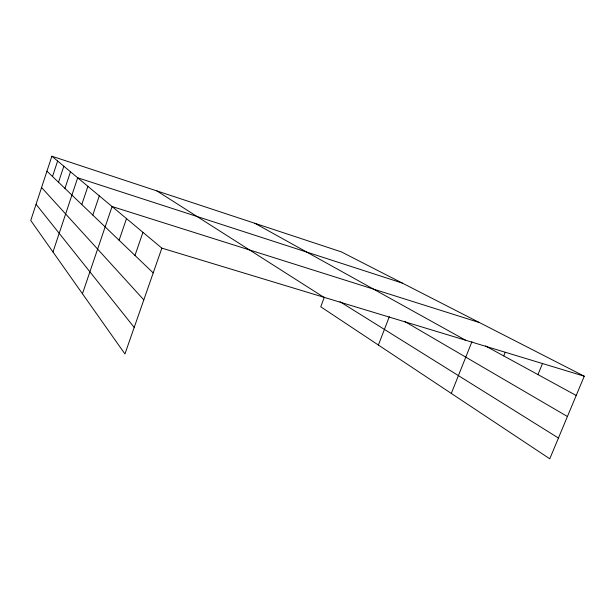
<?xml version="1.0" encoding="UTF-8"?>
<svg xmlns="http://www.w3.org/2000/svg" width="615" height="615" viewBox="0 0 615 615"><rect width="100%" height="100%" fill="white"/><g stroke="black" fill="none" stroke-linecap="round" stroke-linejoin="round"><path stroke-width="0.92" d="M51.86 156.21L30.75 220.478L124.945 353.963L161.853 248.137L51.86 156.21L341.333 251.873L584.25 376.203L549.772 458.79L320.753 306.785L324.32 297.268M52.521 176.52L57.625 161.03M58.517 182.255L63.822 166.204M64.959 188.428L70.487 171.777M52.975 251.973L77.69 177.789L402.287 283.069M81.795 204.541L87.899 186.33M92.803 215.081L99.292 195.847M82.456 293.755L112.068 206.525L479.546 322.614M119.095 240.25L126.506 218.594M134.969 255.448L142.949 232.339M378.394 345.046L389.333 316.671M451.302 393.431L471.936 341.702M503.739 355.931L505.146 352.464M537.956 374.604L542.591 363.304M161.853 248.137L584.25 376.203M485.443 345.938L576.201 395.483M254.841 223.283L465.655 340.249M404.47 321.338L567.422 416.509M340.01 301.719L558.443 438.034M156.879 190.911L323.736 297.222M46.948 171.178L153.212 272.906M41.574 187.521L143.81 299.866M36.07 204.288L134.201 327.426"/></g></svg>
